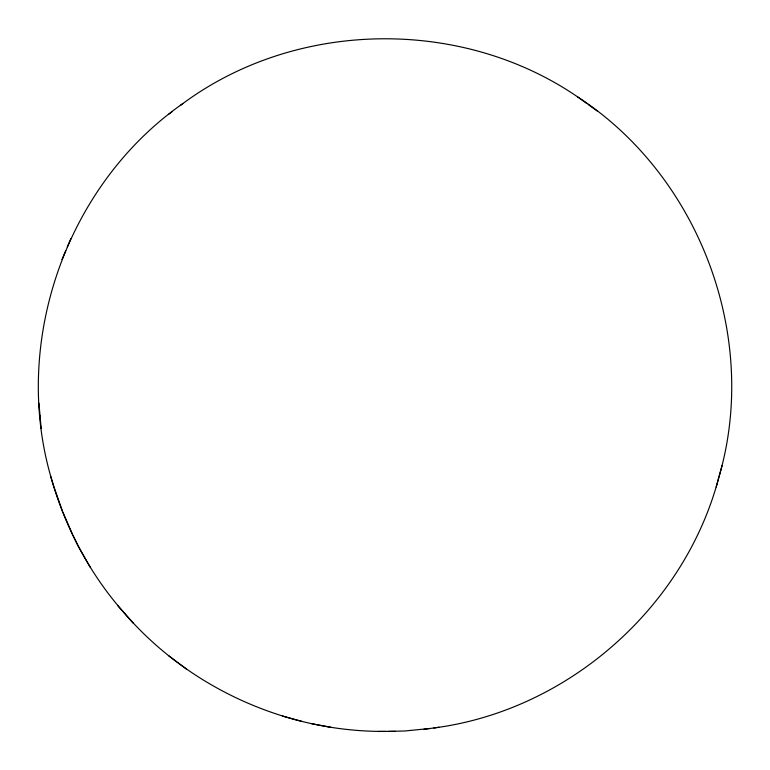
<?xml version="1.0" encoding="UTF-8"?>
<svg xmlns="http://www.w3.org/2000/svg" width="770" height="770" viewBox="0 0 770 770"><rect width="100%" height="100%" fill="white"/><g stroke="black" fill="none" stroke-linecap="round" stroke-linejoin="round"><path stroke-width="1.16" d="M719.238 475.956C759.615 336.375 699.42 176.06 577.664 96.924C460.499 16.536 293.88 19.635 180.373 105.432M433.808 727.977C567.567 710.739 684.953 607.52 718.93 476.976M716.196 487.025L722.068 465.561M182.99 103.488C63.631 186.571 8.778 349.32 54.189 487.574M61.947 259.529L65.719 250.77M67.279 247.006L70.917 238.556M168.967 114.066L172.037 111.785M388.051 731.413L404.779 730.99L429.67 728.516M423.943 729.315L438.958 727.265M125.799 614.768C190.392 688.649 287.884 732.357 386.011 731.404M378.205 731.462L395.337 731.356M311.609 723.675L330.792 727.275M282.388 716.013L301.975 721.452M577.664 96.924L586.538 103.305M588.116 104.46L597.145 110.947M168.38 655.52L176.965 661.959M178.178 662.845L186.533 669.101M50.531 475.773C64.699 526.709 89.994 574.795 125.356 614.2M117.541 605.393L133.47 623.411M90.436 567.596L78.088 545.969L72.938 535.198M72.447 534.236L62.832 512.069M62.466 511.213L54.362 488.084M38.904 403.095L40.04 415.685M40.03 415.858L41.176 428.505"/></g></svg>
